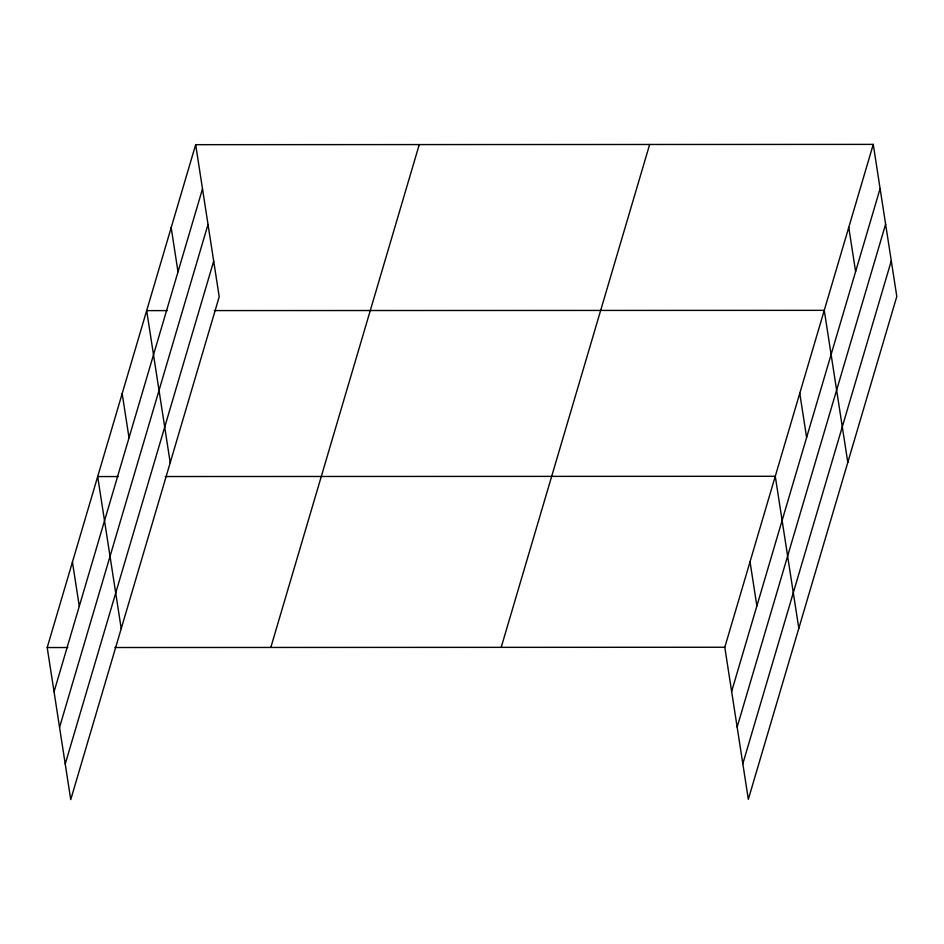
<?xml version="1.0" encoding="UTF-8"?>
<svg xmlns="http://www.w3.org/2000/svg" width="944" height="944" viewBox="0 0 944 944"><rect width="100%" height="100%" fill="white"/><g stroke="black" fill="none" stroke-linecap="round" stroke-linejoin="round"><path stroke-width="1.42" d="M195.668 144.68L219.209 296.746L70.741 799.615L47.2 647.537L195.668 144.68L873.259 144.385L896.8 296.463L748.332 799.32L724.791 647.254L873.259 144.385M54.044 691.751L202.5 188.883M59.555 727.34L208.01 224.471M65.23 764.015L213.698 261.146M270.81 647.442L419.266 144.585M501.193 647.348L649.649 144.479M731.635 691.456L880.103 188.599M737.146 727.057L885.614 224.188M742.822 763.731L891.289 260.863M167.265 310.611L146.674 310.623L170.215 462.69M214.335 310.588L824.265 310.34L847.806 462.407M118.271 476.555L97.68 476.567L121.221 628.633M165.353 476.531L775.272 476.283L798.813 628.35M47.2 647.537L67.791 647.525M114.873 647.513L724.791 647.254M848.762 227.362L855.606 271.565M799.769 393.306L806.613 437.509M750.032 561.763L756.876 605.977M171.171 227.646L178.015 271.848M122.177 393.589L129.021 437.804M72.44 562.058L79.284 606.26"/></g></svg>
